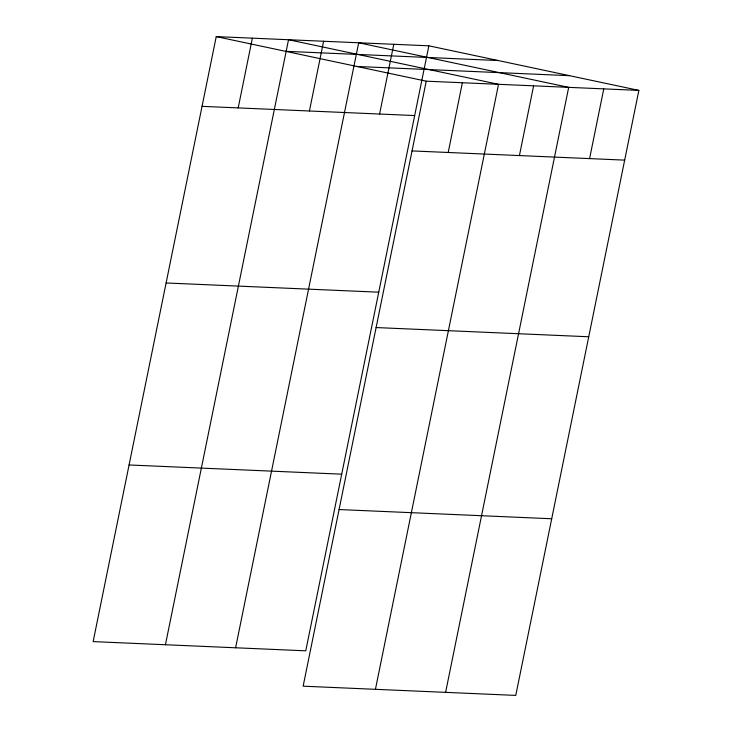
<?xml version="1.0" encoding="UTF-8"?>
<svg xmlns="http://www.w3.org/2000/svg" width="732" height="732" viewBox="0 0 732 732"><rect width="100%" height="100%" fill="white"/><g stroke="black" fill="none" stroke-linecap="round" stroke-linejoin="round"><path stroke-width="1.1" d="M428.861 45.814L216.233 36.6L93.138 641.607L305.766 650.821L428.861 45.814L638.862 90.393L515.767 695.4L303.139 686.186L426.234 81.179L638.862 90.393M238.193 107.906L252.375 38.165M165.432 644.736L288.527 39.729L498.529 84.308L375.434 689.315M309.416 110.99L323.608 41.257M235.603 647.783L358.689 42.776L568.691 87.355L445.605 692.362M379.588 114.027L393.779 44.295M448.194 152.485L462.377 82.743M519.418 155.568L533.61 85.827M589.589 158.606L603.772 88.874M285.535 51.313L498.163 60.527M356.932 66.466L569.56 75.68M202.041 106.341L414.669 115.555M412.043 150.92L624.671 160.125M166.109 282.973L378.737 292.187M376.102 327.552L588.729 336.766M129.079 464.966L341.707 474.18M339.081 509.545L551.708 518.759M216.233 36.6L426.234 81.179"/></g></svg>
